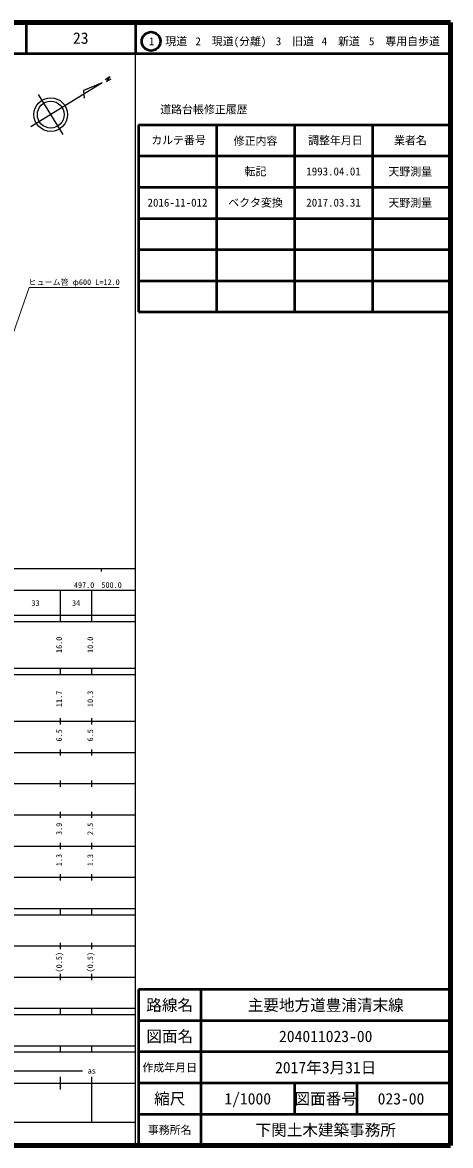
# Model space of a CAD drawing. Units: millimetres, scale not verified. Extents: x 40000 to 680000, y 20000 to 380000.
# Drawn here: x 542810 to 680000, y 20000 to 380000 of the extents above; entities that cross this region are included whole.
import ezdxf
from ezdxf.enums import TextEntityAlignment as Align

# ---------------------------------------------------------------- set-up
doc = ezdxf.new("R2010")
doc.units = ezdxf.units.MM
doc.header["$LTSCALE"] = 1000
for name, color, linetype, lineweight in [('M-BMK-SRVR', 3, 'Continuous', 25), ('M-STR-HTXT', 7, 'Continuous', 13), ('M-TTL', 2, 'Continuous', 140), ('M-TTL-BAND', 7, 'Continuous', 25), ('M-TTL-FRAM', 2, 'Continuous', 50), ('M-TTL-LINE', 7, 'Continuous', 50)]:
    doc.layers.add(name, color=color, linetype=linetype, lineweight=lineweight)
doc.layers.add('M-TTL-TXT', color=7, linetype='Continuous')
doc.styles.add('ＭＳ ゴシック', font='')
doc.styles.get('ＭＳ ゴシック').set_extended_font_data('MS Gothic')

msp = doc.modelspace()

# ---------------------------------------------------------------- linework, layer by layer
at = {"layer": 'M-BMK-SRVR'}
for p, q in [((568399, 360631), (545461, 346515)), ((568399, 360631), (562330, 358161)), ((569347, 361766), (570763, 362637)), ((570763, 362637), (569795, 361029)), ((569795, 361029), (571212, 361911)), ((555836, 344045), (547931, 356890)), ((562330, 358161), (562541, 355761))]:
    msp.add_line(p, q, dxfattribs=at)
for radius in [5387, 4309]:
    msp.add_circle((551884, 350467), radius, dxfattribs=at)
at = {"layer": 'M-STR-HTXT'}
msp.add_lwpolyline([(533109, 261258), (545000, 295000), (573750, 295000)], dxfattribs=at)
at = {"layer": 'M-TTL'}
for p, q in [((680000, 380000), (40000, 380000)), ((680000, 20000), (680000, 380000)), ((40000, 20000), (680000, 20000))]:
    msp.add_line(p, q, dxfattribs=at)
at = {"layer": 'M-TTL-BAND'}
for p, q in [((579000, 20000), (579000, 370000)), ((40000, 205000), (579000, 205000)), ((568000, 205000), (568000, 204000)), ((68000, 198000), (579000, 198000)), ((555000, 188000), (555000, 198000)), ((565000, 188000), (565000, 198000)), ((40000, 190000), (579000, 190000)), ((40000, 188000), (579000, 188000)), ((40000, 173000), (579000, 173000)), ((555000, 171000), (555000, 173000)), ((565000, 171000), (565000, 173000)), ((40000, 171000), (579000, 171000)), ((40000, 156000), (579000, 156000)), ((555000, 155000), (555000, 157000)), ((565000, 155000), (565000, 157000)), ((46000, 146000), (579000, 146000)), ((555000, 145000), (555000, 147000)), ((565000, 145000), (565000, 147000)), ((555000, 135000), (555000, 137000)), ((565000, 135000), (565000, 137000)), ((52000, 136000), (579000, 136000)), ((46000, 126000), (579000, 126000)), ((555000, 125000), (555000, 127000)), ((565000, 125000), (565000, 127000)), ((52000, 116000), (579000, 116000)), ((555000, 115000), (555000, 117000)), ((565000, 115000), (565000, 117000)), ((46000, 106000), (579000, 106000)), ((555000, 105000), (555000, 107000)), ((565000, 105000), (565000, 107000)), ((40000, 96000), (579000, 96000)), ((40000, 94000), (579000, 94000)), ((555000, 94000), (555000, 96000)), ((565000, 94000), (565000, 96000)), ((49000, 84000), (579000, 84000)), ((555000, 83000), (555000, 85000)), ((565000, 83000), (565000, 85000)), ((40000, 74000), (579000, 74000)), ((555000, 73000), (555000, 75000)), ((565000, 73000), (565000, 75000)), ((40000, 64000), (579000, 64000)), ((40000, 62000), (579000, 62000)), ((555000, 62000), (555000, 64000)), ((565000, 62000), (565000, 64000)), ((40000, 52000), (579000, 52000)), ((555000, 50000), (555000, 52000)), ((565000, 50000), (565000, 52000)), ((40000, 50000), (579000, 50000)), ((71000, 44000), (562000, 44000)), ((40000, 40000), (579000, 40000)), ((555000, 38000), (555000, 42000)), ((565000, 27500), (565000, 42000)), ((68000, 27500), (579000, 27500))]:
    msp.add_line(p, q, dxfattribs=at)
at = {"layer": 'M-TTL-FRAM'}
for p, q in [((580000, 347197), (580000, 287197)), ((580000, 347197), (680000, 347197)), ((580000, 287197), (680000, 287197)), ((680000, 70000), (580000, 70000)), ((580000, 70000), (580000, 20000))]:
    msp.add_line(p, q, dxfattribs=at)
at = {"layer": 'M-TTL-LINE'}
for p, q in [((543997, 380000), (543997, 370000)), ((579000, 380000), (579000, 370000)), ((40000, 370000), (680000, 370000)), ((605000, 347197), (605000, 287197)), ((630000, 347197), (630000, 287197)), ((655000, 347197), (655000, 287197)), ((580000, 337197), (680000, 337197)), ((580000, 327197), (680000, 327197)), ((580000, 317197), (680000, 317197)), ((580000, 307197), (680000, 307197)), ((580000, 297197), (680000, 297197)), ((600000, 70000), (600000, 20000)), ((680000, 60000), (580000, 60000)), ((680000, 50000), (580000, 50000)), ((680000, 40000), (580000, 40000)), ((630000, 40000), (630000, 30000)), ((650000, 40000), (650000, 30000)), ((680000, 30000), (580000, 30000))]:
    msp.add_line(p, q, dxfattribs=at)
msp.add_circle((584031, 373958), 3000, dxfattribs=at)

# ---------------------------------------------------------------- texts
at = {"layer": 'M-STR-HTXT', "style": 'ＭＳ ゴシック'}
msp.add_text('ヒューム管 φ600 L=12.0', height=1833, dxfattribs=at).set_placement((559375, 296750), align=Align.MIDDLE_CENTER)
at = {"layer": 'M-TTL-BAND', "style": 'ＭＳ ゴシック'}
for s, p in [('497.0', (562568, 198195)), ('500.0', (571360, 198195)), ('33', (547000, 192405)), ('34', (560000, 192405)), ('as', (565000, 42500))]:
    msp.add_text(s, height=1833, dxfattribs=at).set_placement(p, align=Align.BOTTOM_CENTER)
for s, p in [('16.0', (556000, 180500)), ('10.0', (566000, 180500)), ('11.7', (556000, 163174)), ('10.3', (566000, 163174)), ('6.5', (556000, 151500)), ('6.5', (566000, 151500)), ('3.9', (556000, 121500)), ('2.5', (566000, 121500)), ('1.3', (556000, 111500)), ('1.3', (566000, 111500)), ('(0.5)', (556000, 78764)), ('(0.5)', (566000, 78764))]:
    msp.add_text(s, height=1833, rotation=90, dxfattribs=at).set_placement(p, align=Align.BOTTOM_CENTER)
at = {"layer": 'M-TTL-TXT', "style": 'ＭＳ ゴシック'}
for s, height, p in [('23', 3666, (561497, 375000)), ('1\u3000現道', 2566, (589448, 373958)), ('2\u3000現道(分離)', 2566, (609619, 373958)), ('3\u3000旧道', 2566, (630121, 373958)), ('4\u3000新道', 2566, (644824, 373958)), ('5\u3000専用自歩道', 2566, (665228, 373958)), ('道路台帳修正履歴', 2566, (600968, 352113)), ('カルテ番号', 2566, (592839, 342277)), ('修正内容', 2566, (617509, 342023)), ('調整年月日', 2566, (643089, 342197)), ('業者名', 2566, (667134, 342197)), ('転記', 2566, (617500, 332245)), ('1993.04.01', 2566, (642500, 332245)), ('天野測量', 2566, (667077, 332189)), ('2016-11-012', 2566, (592500, 322245)), ('ベクタ変換', 2566, (617500, 322245)), ('2017.03.31', 2566, (642500, 322245)), ('天野測量', 2566, (667077, 322189)), ('路線名', 3666, (590000, 65000)), ('路線名', 3666, (590000, 65000)), ('主要地方道豊浦清末線', 3666, (640000, 65000)), ('図面名', 3666, (590000, 55000)), ('図面名', 3666, (590000, 55000)), ('204011023-00', 3666, (640000, 55000)), ('2017年3月31日', 3666, (640000, 45000)), ('作成年月日', 2566, (590000, 45000)), ('作成年月日', 2566, (590000, 45000)), ('縮尺', 3666, (590000, 35000)), ('縮尺', 3666, (590000, 35000)), ('1/1000', 3666, (615000, 35000)), ('図面番号', 3666, (640000, 35000)), ('図面番号', 3666, (640000, 35000)), ('023-00', 3666, (664125, 35000)), ('事務所名', 2566, (590000, 25000)), ('事務所名', 2566, (590000, 25000)), ('下関土木建築事務所', 3666, (640000, 25000))]:
    msp.add_text(s, height=height, dxfattribs=at).set_placement(p, align=Align.MIDDLE_CENTER)

doc.saveas('drawing.dxf')
